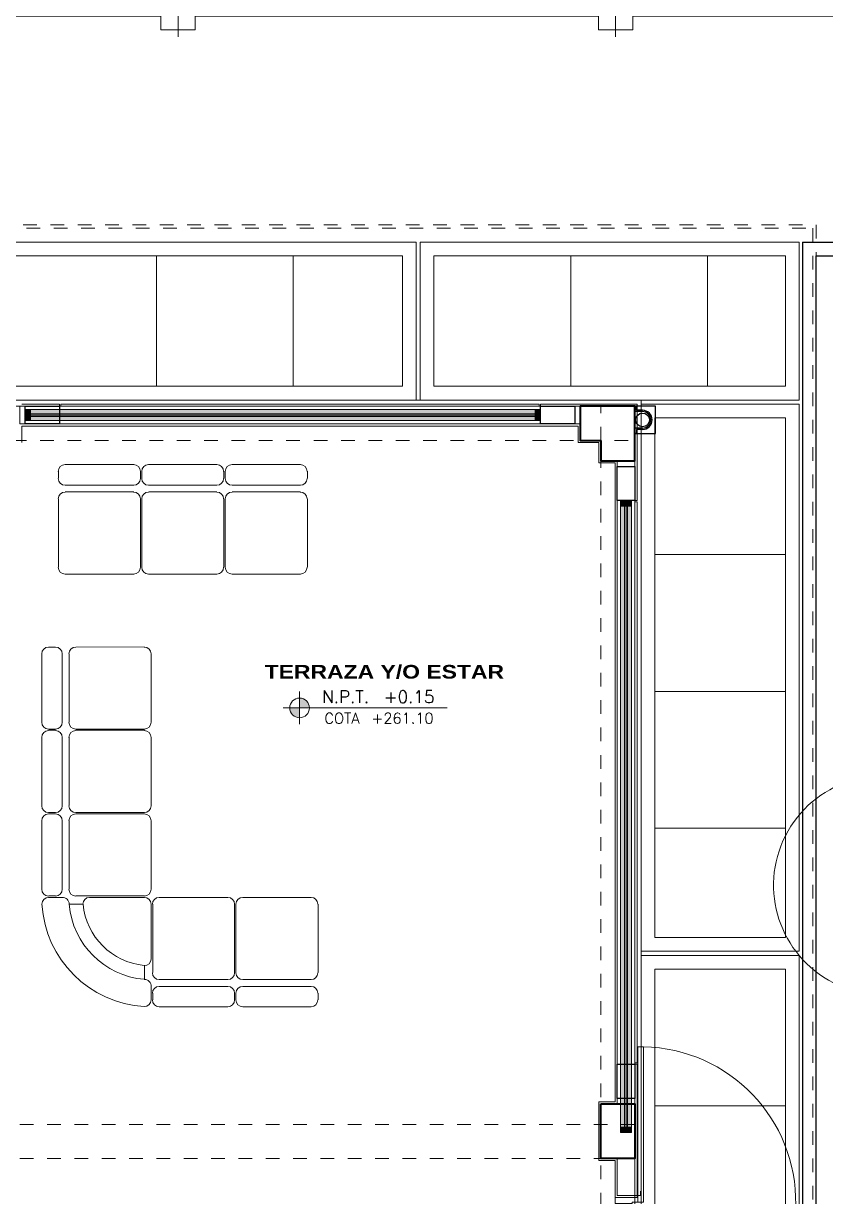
# Model space of a CAD drawing. Header units: metres. Extents: x 349703 to 349913, y 9282546 to 9282694.
# Drawn here: x 349739.21 to 349745.07, y 9282668.76 to 9282677.34 of the extents above; entities that cross this region are included whole.
import ezdxf
from ezdxf.enums import TextEntityAlignment as Align

# ---------------------------------------------------------------- set-up
doc = ezdxf.new("R2010")
doc.units = ezdxf.units.M
doc.header["$LTSCALE"] = 0.25
doc.linetypes.add('B. SUM 2$0$HIDDEN', pattern=[0.375, 0.25, -0.125])
doc.linetypes.add('DASHDOT', pattern=[3.556, 2.54, -0.508, 0, -0.508])
for name, color, linetype, lineweight in [('0_VANOS', 30, 'Continuous', 9), ('ARQ-FONDO', 253, 'CONTINUOUS', 9), ('CUNETAS-RED', 5, 'CONTINUOUS', 18)]:
    doc.layers.add(name, color=color, linetype=linetype, lineweight=lineweight)
doc.styles.add('MOYO2', font='arialbd.ttf', dxfattribs={"width": 1.199999999999999})
doc.styles.add('TM-DIM', font='romans.shx')

# ---------------------------------------------------------------- blocks, each defined once
blk = doc.blocks.new('COLUMNAS CENTRALES')
at = {"layer": 'ARQ-FONDO', "lineweight": 40}
for points in [[(-59529.31914830929, 35130.08250516374), (-59529.31914830929, 35129.93250516336), (-59529.06914830929, 35129.93250516336), (-59529.06914830929, 35130.33250516374), (-59529.46914830932, 35130.33250516374), (-59529.46914830932, 35130.08250516374)], [(-59529.31914830929, 35125.23250516411), (-59529.06914830929, 35125.23250516411), (-59529.06914830929, 35124.83250516374), (-59529.31914830929, 35124.83250516374)]]:
    blk.add_lwpolyline(points, close=True, dxfattribs=at)
blk = doc.blocks.new('MOBILIARIO ESTAR')
at = {"layer": 'ARQ-FONDO', "linetype": 'Continuous', "lineweight": 5}
for p, q in [((3923.475691579353, 1582.712081457452), (3922.976735965777, 1582.712081457452)), ((3924.086135443584, 1582.712081457452), (3923.585352153767, 1582.712081457452)), ((3922.925561031051, 1582.660906522726), (3922.925561031051, 1582.61155926424)), ((3923.526866514079, 1582.61155926424), (3923.526866514079, 1582.660906522726)), ((3923.536004895281, 1582.660906522726), (3923.536004895281, 1582.61155926424)), ((3924.135482702069, 1582.61155926424), (3924.135482702069, 1582.660906522726)), ((3924.14644875951, 1582.562212005755), (3924.14644875951, 1582.660906522726)), ((3922.976735965777, 1582.562212005755), (3923.475691579353, 1582.562212005755)), ((3923.585352153767, 1582.562212005755), (3924.086135443584, 1582.562212005755)), ((3922.925561031051, 1582.461689812543), (3922.925561031051, 1581.960906522726)), ((3923.475691579353, 1582.511037071029), (3922.976735965777, 1582.511037071029)), ((3923.526866514079, 1581.960906522726), (3923.526866514079, 1582.461689812543)), ((3923.536004895281, 1582.461689812543), (3923.536004895281, 1581.960906522726)), ((3924.086135443584, 1582.511037071029), (3923.585352153767, 1582.511037071029)), ((3924.135482702069, 1581.960906522726), (3924.135482702069, 1582.461689812543)), ((3924.195796017996, 1582.408687201577), (3924.195796017996, 1582.509209394789)), ((3924.14644875951, 1581.960906522726), (3924.14644875951, 1582.361167619332)), ((3924.744098890059, 1581.960906522726), (3924.643576696848, 1581.960906522726)), ((3922.976735965777, 1581.91155926424), (3923.475691579353, 1581.91155926424)), ((3923.585352153767, 1581.91155926424), (3924.086135443584, 1581.91155926424)), ((3924.14644875951, 1581.350462658496), (3924.14644875951, 1581.851245948313)), ((3924.596057114602, 1581.91155926424), (3924.195796017996, 1581.91155926424)), ((3924.195796017996, 1581.900593206799), (3924.696579307813, 1581.900593206799)), ((3924.745926566299, 1581.851245948313), (3924.745926566299, 1581.350462658496)), ((3924.895796017996, 1581.91155926424), (3924.797101501024, 1581.91155926424)), ((3924.797101501024, 1581.350462658496), (3924.797101501024, 1581.851245948313)), ((3924.84644875951, 1581.900593206799), (3924.895796017996, 1581.900593206799)), ((3924.946970952722, 1581.851245948313), (3924.946970952722, 1581.350462658496)), ((3924.14644875951, 1580.741846470506), (3924.14644875951, 1581.240802084084)), ((3924.696579307813, 1581.301115400011), (3924.195796017996, 1581.301115400011)), ((3924.195796017996, 1581.291977018809), (3924.696579307813, 1581.291977018809)), ((3924.745926566299, 1581.240802084084), (3924.745926566299, 1580.741846470506)), ((3924.797101501024, 1580.741846470506), (3924.797101501024, 1581.240802084084)), ((3924.895796017996, 1581.301115400011), (3924.84644875951, 1581.301115400011)), ((3924.84644875951, 1581.291977018809), (3924.895796017996, 1581.291977018809)), ((3924.946970952722, 1581.240802084084), (3924.946970952722, 1580.741846470506)), ((3924.696579307813, 1580.690671535781), (3924.195796017996, 1580.690671535781)), ((3924.195796017996, 1580.68153315458), (3924.696579307813, 1580.68153315458)), ((3924.895796017996, 1580.690671535781), (3924.84644875951, 1580.690671535781)), ((3924.84644875951, 1580.68153315458), (3924.895796017996, 1580.68153315458)), ((3924.14644875951, 1580.131402606277), (3924.14644875951, 1580.630358219854)), ((3924.745926566299, 1580.630358219854), (3924.745926566299, 1580.131402606277)), ((3924.797101501024, 1580.131402606277), (3924.797101501024, 1580.630358219854)), ((3924.946970952722, 1580.630358219854), (3924.946970952722, 1580.131402606277)), ((3924.696579307813, 1580.082055347791), (3924.195796017996, 1580.080227671551)), ((3924.895796017996, 1580.082055347791), (3924.84644875951, 1580.082055347791)), ((3923.055326044106, 1579.54837388565), (3923.554281657683, 1579.54837388565)), ((3923.665769908335, 1579.54837388565), (3924.164725521912, 1579.54837388565)), ((3924.274386096325, 1579.54837388565), (3924.775169386142, 1579.54837388565)), ((3923.00415110938, 1578.998243337347), (3923.00415110938, 1579.497198950924)), ((3923.605456592408, 1579.497198950924), (3923.605456592408, 1578.998243337347)), ((3923.614594973609, 1578.998243337347), (3923.614594973609, 1579.497198950924)), ((3924.215900456638, 1579.497198950924), (3924.215900456638, 1578.998243337347)), ((3924.225038837839, 1578.998243337347), (3924.225038837839, 1579.497198950924)), ((3924.824516644628, 1579.497198950924), (3924.824516644628, 1578.998243337347)), ((3923.554281657683, 1578.947068402621), (3923.055326044106, 1578.947068402621)), ((3924.164725521912, 1578.947068402621), (3923.665769908335, 1578.947068402621)), ((3924.775169386142, 1578.947068402621), (3924.274386096325, 1578.947068402621)), ((3923.00415110938, 1578.797198950924), (3923.00415110938, 1578.84837388565)), ((3923.055326044106, 1578.897721144136), (3923.554281657683, 1578.897721144136)), ((3923.605456592408, 1578.84837388565), (3923.605456592408, 1578.797198950924)), ((3923.614594973609, 1578.797198950924), (3923.614594973609, 1578.84837388565)), ((3923.665769908335, 1578.897721144136), (3924.164725521912, 1578.897721144136)), ((3924.215900456638, 1578.84837388565), (3924.215900456638, 1578.797198950924)), ((3924.225038837839, 1578.797198950924), (3924.225038837839, 1578.84837388565)), ((3924.274386096325, 1578.897721144136), (3924.775169386142, 1578.897721144136)), ((3924.824516644628, 1578.84837388565), (3924.824516644628, 1578.797198950924)), ((3923.554281657683, 1578.747851692439), (3923.055326044106, 1578.747851692439)), ((3924.164725521912, 1578.747851692439), (3923.665769908335, 1578.747851692439)), ((3924.775169386142, 1578.747851692439), (3924.274386096325, 1578.747851692439))]:
    blk.add_line(p, q, dxfattribs=at)
for points in [[(3922.977649803897, 1582.712081457452), (3922.949891367917, 1582.712081457452), (3922.927388707291, 1582.689578796825), (3922.927388707291, 1582.661820360846)], [(3923.526866514079, 1582.661820360846), (3923.526866514079, 1582.689578796825), (3923.504363853452, 1582.712081457452), (3923.476605417473, 1582.712081457452)], [(3923.586265991886, 1582.712081457452), (3923.558507555907, 1582.712081457452), (3923.53600489528, 1582.689578796825), (3923.53600489528, 1582.661820360846)], [(3924.137310378309, 1582.661820360846), (3924.137310378309, 1582.689578796825), (3924.114807717682, 1582.712081457452), (3924.087049281703, 1582.712081457452)], [(3924.196762858726, 1582.710253746351), (3924.169584161631, 1582.710282422317), (3924.147306124174, 1582.688700360938), (3924.146472408641, 1582.661534439139)], [(3924.945414014411, 1581.962347334879), (3924.920272087752, 1582.364650372199), (3924.59961396622, 1582.685339254334), (3924.197313337737, 1582.710519722384)], [(3922.927388707291, 1582.61247310236), (3922.927388707291, 1582.584714666382), (3922.949891367917, 1582.562212005755), (3922.977649803897, 1582.562212005755)], [(3923.476605417473, 1582.562212005755), (3923.504363853452, 1582.562212005755), (3923.526866514079, 1582.584714666382), (3923.526866514079, 1582.61247310236)], [(3923.53600489528, 1582.61247310236), (3923.53600489528, 1582.584714666382), (3923.558507555907, 1582.562212005755), (3923.586265991886, 1582.562212005755)], [(3924.087049281703, 1582.562212005755), (3924.114807717682, 1582.562212005755), (3924.137310378309, 1582.584714666382), (3924.137310378309, 1582.61247310236)], [(3924.146486080795, 1582.563234809974), (3924.145959507653, 1582.549578943412), (3924.151016322142, 1582.536297384526), (3924.160491654655, 1582.526449646176)], [(3924.160491654655, 1582.526449646176), (3924.169967004599, 1582.516601888652), (3924.183043827164, 1582.511037071029), (3924.196709856116, 1582.511037071029)], [(3922.977649803897, 1582.512864747269), (3922.949891367917, 1582.512864747269), (3922.927388707291, 1582.490362086642), (3922.927388707291, 1582.462603650664)], [(3923.526866514079, 1582.462603650664), (3923.526866514079, 1582.490362086642), (3923.504363853452, 1582.512864747269), (3923.476605417473, 1582.512864747269)], [(3923.586265991886, 1582.512864747269), (3923.558507555907, 1582.512864747269), (3923.53600489528, 1582.490362086642), (3923.53600489528, 1582.462603650664)], [(3924.137310378309, 1582.462603650664), (3924.137310378309, 1582.490362086642), (3924.114807717682, 1582.512864747269), (3924.087049281703, 1582.512864747269)], [(3924.745666927844, 1581.962493841665), (3924.721246411234, 1582.25459027249), (3924.48947976776, 1582.486356915965), (3924.197383336934, 1582.510777432574)], [(3924.196709856116, 1582.410514877818), (3924.17003855856, 1582.410514877818), (3924.148011606618, 1582.389681945542), (3924.146526710309, 1582.363052008255)], [(3924.644725408766, 1581.962470338946), (3924.620948661662, 1582.198996575717), (3924.433886070987, 1582.386059166393), (3924.197359834216, 1582.409835913496)], [(3922.927388707291, 1581.961820360846), (3922.927388707291, 1581.934061924867), (3922.949891367917, 1581.91155926424), (3922.977649803897, 1581.91155926424)], [(3923.476605417473, 1581.91155926424), (3923.504363853452, 1581.91155926424), (3923.526866514079, 1581.934061924867), (3923.526866514079, 1581.961820360846)], [(3923.53600489528, 1581.961820360846), (3923.53600489528, 1581.934061924867), (3923.558507555907, 1581.91155926424), (3923.586265991886, 1581.91155926424)], [(3924.087049281703, 1581.91155926424), (3924.114807717682, 1581.91155926424), (3924.137310378309, 1581.934061924867), (3924.137310378309, 1581.961820360846)], [(3924.14644875951, 1581.961820360846), (3924.14644875951, 1581.934061924867), (3924.168951420137, 1581.91155926424), (3924.196709856116, 1581.91155926424)], [(3924.597941503525, 1581.911637215039), (3924.624571440812, 1581.913122111348), (3924.645404373087, 1581.93514906329), (3924.645404373087, 1581.961820360846)], [(3924.745926566298, 1581.961820360846), (3924.745926566298, 1581.948154331895), (3924.751491383921, 1581.93507750933), (3924.761339141446, 1581.925602159386)], [(3924.761339141446, 1581.925602159386), (3924.771186879797, 1581.916126826872), (3924.784468438681, 1581.911070012384), (3924.798124305244, 1581.911596585525)], [(3924.896558780362, 1581.911587229059), (3924.923649493223, 1581.912491435318), (3924.945143276481, 1581.934714569769), (3924.945143276481, 1581.961820360846)], [(3924.196705031051, 1581.902420883039), (3924.168946595492, 1581.902418216237), (3924.146446092708, 1581.879913397767), (3924.14644875951, 1581.852154961368)], [(3924.747754242538, 1581.852164611499), (3924.747751575737, 1581.879923047059), (3924.725246757267, 1581.902423549841), (3924.697488320868, 1581.902420883039)], [(3924.847357772565, 1581.902420883039), (3924.819599337006, 1581.902418216237), (3924.797098834222, 1581.879913397767), (3924.797101501024, 1581.852154961368)], [(3924.946970952722, 1581.852164611499), (3924.946968285919, 1581.879923047059), (3924.924463467449, 1581.902423549841), (3924.896705031051, 1581.902420883039)], [(3924.14644875951, 1581.351371671551), (3924.146451426312, 1581.323613235992), (3924.168956244783, 1581.301112733209), (3924.196714681181, 1581.301115400011)], [(3924.697497970998, 1581.301115400011), (3924.725256406558, 1581.301118066813), (3924.74775690934, 1581.323622885283), (3924.747754242538, 1581.351381321682)], [(3924.797101501024, 1581.351371671551), (3924.797104167827, 1581.323613235992), (3924.819608986297, 1581.301112733209), (3924.847367422696, 1581.301115400011)], [(3924.896714681182, 1581.301115400011), (3924.924473116741, 1581.301118066813), (3924.946973619523, 1581.323622885283), (3924.946970952722, 1581.351381321682)], [(3924.196705031051, 1581.291977018809), (3924.168946595492, 1581.291974352008), (3924.146446092708, 1581.269469533537), (3924.14644875951, 1581.241711097139)], [(3924.747754242538, 1581.241720747269), (3924.747751575737, 1581.269479182829), (3924.725246757267, 1581.291979685612), (3924.697488320868, 1581.291977018809)], [(3924.847357772565, 1581.291977018809), (3924.819599337006, 1581.291974352008), (3924.797098834222, 1581.269469533537), (3924.797101501024, 1581.241711097139)], [(3924.946970952722, 1581.241720747269), (3924.946968285919, 1581.269479182829), (3924.924463467449, 1581.291979685612), (3924.896705031051, 1581.291977018809)], [(3924.14644875951, 1580.742755483561), (3924.146451426312, 1580.714997048002), (3924.168956244783, 1580.692496545219), (3924.196714681181, 1580.692499212021)], [(3924.697497970998, 1580.692499212021), (3924.725256406558, 1580.692501878823), (3924.74775690934, 1580.715006697294), (3924.747754242538, 1580.742765133692)], [(3924.797101501024, 1580.742755483561), (3924.797104167827, 1580.714997048002), (3924.819608986297, 1580.692496545219), (3924.847367422696, 1580.692499212021)], [(3924.896714681182, 1580.692499212021), (3924.924473116741, 1580.692501878823), (3924.946973619523, 1580.715006697294), (3924.946970952722, 1580.742765133692)], [(3924.196705031051, 1580.68153315458), (3924.168946595492, 1580.681530487778), (3924.146446092708, 1580.659025669307), (3924.14644875951, 1580.631267232909)], [(3924.747754242538, 1580.631276883039), (3924.747751575737, 1580.659035318599), (3924.725246757267, 1580.681535821382), (3924.697488320868, 1580.68153315458)], [(3924.847357772565, 1580.68153315458), (3924.819599337006, 1580.681530487778), (3924.797098834222, 1580.659025669307), (3924.797101501024, 1580.631267232909)], [(3924.946970952722, 1580.631276883039), (3924.946968285919, 1580.659035318599), (3924.924463467449, 1580.681535821382), (3924.896705031051, 1580.68153315458)], [(3924.14644875951, 1580.132311619331), (3924.146451426312, 1580.104553183772), (3924.168956244783, 1580.082052680989), (3924.196714681181, 1580.082055347791)], [(3924.697497970998, 1580.082055347791), (3924.725256406558, 1580.082058014593), (3924.74775690934, 1580.104562833064), (3924.747754242538, 1580.132321269462)], [(3924.797101501024, 1580.132311619331), (3924.797104167827, 1580.104553183772), (3924.819608986297, 1580.082052680989), (3924.847367422696, 1580.082055347791)], [(3924.896714681182, 1580.082055347791), (3924.924473116741, 1580.082058014593), (3924.946973619523, 1580.104562833064), (3924.946970952722, 1580.132321269462)], [(3923.05623505716, 1579.54837388565), (3923.028476621601, 1579.548371218848), (3923.005976118818, 1579.525866400377), (3923.005978785619, 1579.498107963979)], [(3923.605456592408, 1579.49811761411), (3923.605453925606, 1579.525876049669), (3923.582949107136, 1579.548376552453), (3923.555190670737, 1579.54837388565)], [(3923.66667892139, 1579.54837388565), (3923.638920485831, 1579.548371218848), (3923.616419983048, 1579.525866400377), (3923.61642264985, 1579.498107963979)], [(3924.215900456638, 1579.49811761411), (3924.215897789835, 1579.525876049669), (3924.193392971366, 1579.548376552453), (3924.165634534967, 1579.54837388565)], [(3924.275295109379, 1579.54837388565), (3924.24753667382, 1579.548371218848), (3924.225036171037, 1579.525866400377), (3924.225038837839, 1579.498107963979)], [(3924.826344320868, 1579.49811761411), (3924.826341654065, 1579.525876049669), (3924.803836835595, 1579.548376552453), (3924.776078399196, 1579.54837388565)], [(3923.005978785619, 1578.999152350402), (3923.005981452422, 1578.971393914843), (3923.028486270892, 1578.94889341206), (3923.056244707291, 1578.948896078862)], [(3923.555200320868, 1578.948896078862), (3923.582958756428, 1578.948898745664), (3923.60545925921, 1578.971403564134), (3923.605456592408, 1578.999162000533)], [(3923.61642264985, 1578.999152350402), (3923.616425316652, 1578.971393914843), (3923.638930135122, 1578.94889341206), (3923.66668857152, 1578.948896078862)], [(3924.165644185098, 1578.948896078862), (3924.193402620657, 1578.948898745664), (3924.21590312344, 1578.971403564134), (3924.215900456638, 1578.999162000533)], [(3924.225038837839, 1578.999152350402), (3924.225041504641, 1578.971393914843), (3924.247546323112, 1578.94889341206), (3924.27530475951, 1578.948896078862)], [(3924.776088049327, 1578.948896078862), (3924.803846484887, 1578.948898745664), (3924.82634698767, 1578.971403564134), (3924.826344320868, 1578.999162000533)], [(3923.05623505716, 1578.899548820376), (3923.028476621601, 1578.899546153574), (3923.005976118818, 1578.877041335103), (3923.005978785619, 1578.849282898705)], [(3923.605456592408, 1578.849292548835), (3923.605453925606, 1578.877050984395), (3923.582949107136, 1578.899551487178), (3923.555190670737, 1578.899548820376)], [(3923.66667892139, 1578.899548820376), (3923.638920485831, 1578.899546153574), (3923.616419983048, 1578.877041335103), (3923.61642264985, 1578.849282898705)], [(3924.215900456638, 1578.849292548835), (3924.215897789835, 1578.877050984395), (3924.193392971366, 1578.899551487178), (3924.165634534967, 1578.899548820376)], [(3924.275295109379, 1578.899548820376), (3924.24753667382, 1578.899546153574), (3924.225036171037, 1578.877041335103), (3924.225038837839, 1578.849282898705)], [(3924.826344320868, 1578.849292548835), (3924.826341654065, 1578.877050984395), (3924.803836835595, 1578.899551487178), (3924.776078399196, 1578.899548820376)], [(3923.005978785619, 1578.798107963979), (3923.005981452422, 1578.77034952842), (3923.028486270892, 1578.747849025637), (3923.056244707291, 1578.747851692439)], [(3923.555200320868, 1578.747851692439), (3923.582958756428, 1578.747854359241), (3923.60545925921, 1578.770359177711), (3923.605456592408, 1578.79811761411)], [(3923.61642264985, 1578.798107963979), (3923.616425316652, 1578.77034952842), (3923.638930135122, 1578.747849025637), (3923.66668857152, 1578.747851692439)], [(3924.165644185098, 1578.747851692439), (3924.193402620657, 1578.747854359241), (3924.21590312344, 1578.770359177711), (3924.215900456638, 1578.79811761411)], [(3924.225038837839, 1578.798107963979), (3924.225041504641, 1578.77034952842), (3924.247546323112, 1578.747849025637), (3924.27530475951, 1578.747851692439)], [(3924.776088049327, 1578.747851692439), (3924.803846484887, 1578.747854359241), (3924.82634698767, 1578.770359177711), (3924.826344320868, 1578.79811761411)]]:
    blk.add_open_spline(points, degree=3, dxfattribs=at)
blk = doc.blocks.new('*U911')
at = {"linetype": 'Continuous', "lineweight": 0, "true_color": 0xbebebe}
for points in [[(3037.252435991015, 1360.543106454676), (3037.212435991015, 1360.543106454676), (3037.212435991015, 1360.463106454675), (3037.252435991015, 1360.463106454675)], [(3040.982435991013, 1360.543106454676), (3040.942435991013, 1360.543106454676), (3040.942435991013, 1360.463106454675), (3040.982435991013, 1360.463106454675)]]:
    blk.add_hatch(color=9, dxfattribs=at).paths.add_polyline_path(points)
at = {"true_color": 0xffffff}
h = blk.add_hatch(color=7, dxfattribs=at)
h.dxf.hatch_style = 1
h.paths.add_polyline_path([(3040.942435991013, 1360.463106454675), (3040.942435991013, 1360.543106454676), (3037.252435991015, 1360.543106454676), (3037.252435991015, 1360.463106454675)])
at = {"layer": '0_VANOS', "linetype": 'Continuous'}
for p, q in [((3037.252435991015, 1360.513106454675), (3040.942435991013, 1360.513106454675)), ((3037.252435991015, 1360.503106454675), (3040.942435991013, 1360.503106454675)), ((3037.252435991015, 1360.493106454675), (3040.942435991013, 1360.493106454675))]:
    blk.add_line(p, q, dxfattribs=at)
for points in [[(3037.212435991015, 1360.543106454676), (3037.212435991015, 1360.463106454675), (3037.252435991015, 1360.463106454675), (3037.252435991015, 1360.543106454676)], [(3037.252435991015, 1360.543106454676), (3040.942435991013, 1360.543106454676), (3040.942435991013, 1360.463106454675), (3037.252435991015, 1360.463106454675)], [(3040.942435991013, 1360.543106454676), (3040.942435991013, 1360.463106454675), (3040.982435991013, 1360.463106454675), (3040.982435991013, 1360.543106454676)]]:
    blk.add_lwpolyline(points, close=True, dxfattribs=at)
blk = doc.blocks.new('*U912')
at = {"linetype": 'Continuous', "lineweight": 0, "true_color": 0xbebebe}
for points in [[(3037.252435991015, 1360.543106454676), (3037.212435991015, 1360.543106454676), (3037.212435991015, 1360.463106454675), (3037.252435991015, 1360.463106454675)], [(3041.832435992495, 1360.543106454676), (3041.792435992495, 1360.543106454676), (3041.792435992495, 1360.463106454675), (3041.832435992495, 1360.463106454675)]]:
    blk.add_hatch(color=9, dxfattribs=at).paths.add_polyline_path(points)
at = {"true_color": 0xffffff}
h = blk.add_hatch(color=7, dxfattribs=at)
h.dxf.hatch_style = 1
h.paths.add_polyline_path([(3041.792435992495, 1360.463106454675), (3041.792435992495, 1360.543106454676), (3037.252435991015, 1360.543106454676), (3037.252435991015, 1360.463106454675)])
at = {"layer": '0_VANOS', "linetype": 'Continuous'}
for p, q in [((3037.252435991015, 1360.513106454675), (3041.792435992495, 1360.513106454675)), ((3037.252435991015, 1360.503106454675), (3041.792435992495, 1360.503106454675)), ((3037.252435991015, 1360.493106454675), (3041.792435992495, 1360.493106454675))]:
    blk.add_line(p, q, dxfattribs=at)
for points in [[(3037.212435991015, 1360.543106454676), (3037.212435991015, 1360.463106454675), (3037.252435991015, 1360.463106454675), (3037.252435991015, 1360.543106454676)], [(3037.252435991015, 1360.543106454676), (3041.792435992495, 1360.543106454676), (3041.792435992495, 1360.463106454675), (3037.252435991015, 1360.463106454675)], [(3041.792435992495, 1360.543106454676), (3041.792435992495, 1360.463106454675), (3041.832435992495, 1360.463106454675), (3041.832435992495, 1360.543106454676)]]:
    blk.add_lwpolyline(points, close=True, dxfattribs=at)
blk = doc.blocks.new('PUERTA 01')
at = {"layer": 'ARQ-FONDO', "ltscale": 0.025}
for p, q in [((139.0941694146522, 48.97478778951813), (139.0541694125036, 48.97478778805748)), ((139.2071694175606, 49.00478778330739), (139.0541694161152, 49.00478778829733)), ((139.2071694155534, 48.96478778645655), (139.2071694159594, 49.00478778667161)), ((139.2071694168048, 48.96478778707683), (139.0941694145263, 48.9647877899722)), ((139.0161694035692, 47.93478779090105), (139.0161693896971, 46.89478779198748)), ((139.0941694007802, 47.93478779060501), (139.0161694026301, 47.93478779043584)), ((139.0541694018216, 47.93478779280235), (139.054169389045, 46.89478779443175)), ((139.2071694017318, 47.94478778861434), (139.0941694014723, 47.94478778835241)), ((139.0941694018452, 47.94478779061615), (139.0941694017115, 47.93478778898747)), ((139.2071694016385, 47.90478778855436), (139.2071694020446, 47.94478778876942)), ((139.0541693894024, 46.89478779253045), (139.0161694045832, 46.89478779104661))]:
    blk.add_line(p, q, dxfattribs=at)
at = {"layer": 'ARQ-FONDO'}
for p, q in [((139.0541694161152, 49.00478778829733), (139.0541694159387, 48.97478778768004)), ((139.0941694155312, 48.97478778787513), (139.0941694145263, 48.9647877899722)), ((139.2071693614357, 47.90478778839792), (139.0541692522424, 47.90478778701777))]:
    blk.add_line(p, q, dxfattribs=at)
blk.add_arc((139.0367774225724, 47.93475843136843), 1.040174765835035, 89.041954988177, 268.8649020784888, dxfattribs=at)
blk = doc.blocks.new('MODULO 3 A 5 AÑOS NUEVO')
at = {"layer": 'ARQ-FONDO'}
for points in [[(350764.9477917591, 9282652.336062293), (350764.9077917591, 9282652.336062293), (350764.9077917591, 9282652.206062293), (350764.9477917591, 9282652.206062293)], [(350765.197791759, 9282652.336062293), (350768.7177917591, 9282652.336062293), (350768.7177917591, 9282652.20606229), (350765.197791759, 9282652.206062293)], [(350769.0077917591, 9282652.336062293), (350768.9677917591, 9282652.336062293), (350768.9677917591, 9282652.20606229), (350769.0077917591, 9282652.20606229)], [(350769.4077917591, 9282651.896062292), (350769.4077917591, 9282651.936062291), (350769.2777917583, 9282651.936062291), (350769.2777917583, 9282651.896062292)], [(350769.2777917583, 9282651.646062292), (350769.4077917591, 9282651.646062292), (350769.4077917591, 9282647.526062291), (350769.2777917583, 9282647.526062291)], [(350769.4077917591, 9282647.236062292), (350769.4077917591, 9282647.276062291), (350769.2777917583, 9282647.276062291), (350769.2777917583, 9282647.236062292)], [(350769.2777917599, 9282646.836062293), (350769.4077917607, 9282646.836062293), (350769.4077917607, 9282646.566062288), (350769.2777917599, 9282646.566062288)]]:
    blk.add_lwpolyline(points, close=True, dxfattribs=at)
for points in [[(350764.9227917591, 9282652.351062294), (350765.197791759, 9282652.351062292), (350765.197791759, 9282652.20606229)], [(350765.2077917591, 9282652.336062293), (350765.2077917591, 9282652.351062294), (350768.7077917591, 9282652.351062294), (350768.7077917591, 9282652.336062293)], [(350768.7177917591, 9282652.20606229), (350768.7177917591, 9282652.351062292), (350768.9827917591, 9282652.351062292)], [(350768.9827917591, 9282652.351062292), (350769.4227917591, 9282652.351062294), (350769.4227917591, 9282651.911062293)], [(350765.2077917591, 9282652.19106229), (350764.9227917591, 9282652.19106229), (350764.9227917591, 9282652.07106229)], [(350768.7177917591, 9282652.19106229), (350765.2077917591, 9282652.19106229)], [(350769.2627917582, 9282651.636062292), (350769.2627917582, 9282651.921062293), (350769.1427917591, 9282651.921062293), (350769.1427917591, 9282652.071062295), (350768.9927917591, 9282652.071062295), (350768.9927917591, 9282652.19106229), (350768.7177917591, 9282652.19106229)], [(350769.4227917591, 9282651.911062293), (350769.4227917591, 9282651.646062292), (350769.2777917583, 9282651.646062292)], [(350769.2627917582, 9282647.526062291), (350769.2627917582, 9282651.636062292)], [(350769.4077917591, 9282651.636062292), (350769.4227917591, 9282651.636062292), (350769.4227917591, 9282647.53606229), (350769.4077917591, 9282647.53606229)], [(350769.2627917599, 9282646.821062293), (350769.1427917591, 9282646.821062293), (350769.1427917591, 9282647.251062293), (350769.2627917582, 9282647.251062293), (350769.2627917582, 9282647.526062291)], [(350769.2777917583, 9282647.526062291), (350769.4227917591, 9282647.526062291), (350769.4227917591, 9282647.251062293)], [(350769.4227917591, 9282647.251062293), (350769.4227917591, 9282646.836062293)], [(350769.2627917599, 9282646.836062293), (350769.4077917607, 9282646.836062293)], [(350769.4227917591, 9282646.836062293), (350769.4227917607, 9282646.836062293), (350769.4227917607, 9282646.551062288), (350769.2627917599, 9282646.551062288), (350769.2627917599, 9282646.821062293)]]:
    blk.add_lwpolyline(points, dxfattribs=at)
at = {"layer": 'ARQ-FONDO', "lineweight": 30, "flags": 128}
for points in [[(350764.9477917591, 9282652.20606229), (350764.9477917591, 9282652.336062293), (350765.197791759, 9282652.336062293), (350765.197791759, 9282652.20606229), (350764.9477917591, 9282652.20606229)], [(350768.7177917591, 9282652.20606229), (350768.7177917591, 9282652.336062293), (350768.9677917591, 9282652.336062293), (350768.9677917591, 9282652.20606229), (350768.7177917591, 9282652.20606229)], [(350769.2777917583, 9282651.896062292), (350769.4077917591, 9282651.896062292), (350769.4077917591, 9282651.646062292), (350769.2777917583, 9282651.646062292), (350769.2777917583, 9282651.896062292)], [(350769.2777917583, 9282647.526062291), (350769.4077917591, 9282647.526062291), (350769.4077917591, 9282647.276062291), (350769.2777917583, 9282647.276062291), (350769.2777917583, 9282647.526062291)]]:
    blk.add_lwpolyline(points, dxfattribs=at)
at = {"layer": 'ARQ-FONDO'}
blk.add_blockref('COLUMNAS CENTRALES', (410298.4769400683, 9247522.003557129), dxfattribs=at)
at = {"layer": 'ARQ-FONDO', "lineweight": 0}
for name, p, rotation in [('*U911', (353805.9283447695, 9284012.778372336), 180.000079299102), ('*U912', (352129.8494238404, 9279609.81550928), 90.000079299102)]:
    blk.add_blockref(name, p, dxfattribs=dict(at, rotation=rotation))
at = {"layer": 'ARQ-FONDO', "rotation": 180}
blk.add_blockref('MOBILIARIO ESTAR', (354690.0158640724, 9284230.65724037), dxfattribs=at)
at = {"layer": 'ARQ-FONDO', "xscale": 1.090878154788788, "yscale": 1.090878154788788, "zscale": 1.090878154788788, "rotation": 180}
blk.add_blockref('PUERTA 01', (350921.1208518062, 9282698.809348796), dxfattribs=at)
blk = doc.blocks.new('VERDAD88')
at = {"layer": 'ARQ-FONDO'}
for points in [[(350763.8077917592, 9282653.536062293), (350767.8077917592, 9282653.536062293), (350767.8077917592, 9282652.381062293), (350763.8077917592, 9282652.381062293), (350763.8077917592, 9282653.536062293)], [(350767.8377917593, 9282653.536062293), (350770.6077917591, 9282653.536062293), (350770.6077917591, 9282652.381062293), (350767.8377917593, 9282652.381062293), (350767.8377917593, 9282653.536062293)], [(350770.6077917591, 9282652.351062294), (350769.4527917591, 9282652.351062294), (350769.4527917591, 9282648.351062294), (350770.6077917591, 9282648.351062294), (350770.6077917591, 9282652.351062294)], [(350770.6077917591, 9282648.321062295), (350769.4527917591, 9282648.321062295), (350769.4527917591, 9282644.321062295), (350770.6077917591, 9282644.321062295), (350770.6077917591, 9282648.321062295)]]:
    blk.add_lwpolyline(points, dxfattribs=at)
at = {"layer": 'ARQ-FONDO', "flags": 128}
for points in [[(350763.9077917592, 9282653.436062293), (350767.7077917592, 9282653.436062293), (350767.7077917592, 9282652.481062295), (350763.9077917592, 9282652.481062295)], [(350767.9377917592, 9282653.436062293), (350770.5077917592, 9282653.436062293), (350770.5077917592, 9282652.481062295), (350767.9377917592, 9282652.481062295)], [(350770.5077917592, 9282652.251062294), (350769.5527917591, 9282652.251062294), (350769.5527917591, 9282648.451062296), (350770.5077917592, 9282648.451062296)], [(350770.5077917592, 9282648.221062295), (350769.5527917591, 9282648.221062295), (350769.5527917591, 9282644.421062294), (350770.5077917592, 9282644.421062294)]]:
    blk.add_lwpolyline(points, close=True, dxfattribs=at)
for points in [[(350765.9077917592, 9282652.481062295), (350765.9077917592, 9282653.436062293)], [(350766.9077917592, 9282652.481062295), (350766.9077917592, 9282653.436062293)], [(350768.9377917593, 9282652.481062295), (350768.9377917593, 9282653.436062293)], [(350769.9377917592, 9282652.481062295), (350769.9377917592, 9282653.436062293)], [(350770.5077917592, 9282651.251062294), (350769.5527917591, 9282651.251062294)], [(350770.5077917592, 9282650.251062294), (350769.5527917591, 9282650.251062294)], [(350770.5077917592, 9282649.251062294), (350769.5527917591, 9282649.251062294)], [(350770.5077917592, 9282647.221062295), (350769.5527917591, 9282647.221062295)]]:
    blk.add_lwpolyline(points, dxfattribs=at)
blk = doc.blocks.new('VIGAS')
at = {"layer": 'ARQ-FONDO', "linetype": 'B. SUM 2$0$HIDDEN', "flags": 128}
for points in [[(350745.1945211592, 9282650.614649389), (350769.7445211592, 9282650.614649389)], [(350769.4945211592, 9282639.364649389), (350769.4945211592, 9282650.614649389)], [(350769.7445211592, 9282639.364649389), (350769.7445211592, 9282650.614649389)], [(350745.1945211592, 9282650.36464939), (350769.7445211592, 9282650.36464939)], [(350745.4445211592, 9282645.36464939), (350769.7445211592, 9282645.36464939)], [(350745.4445211592, 9282645.114649389), (350769.7445211592, 9282645.114649389)]]:
    blk.add_lwpolyline(points, dxfattribs=at)
blk = doc.blocks.new('*U591')
h = blk.add_hatch(color=251)
h.paths.add_polyline_path([(0.7499999999999964, -0.1724267113142162), (0.7499999999999964, -0.2324267113142149), (0.8099999999999951, -0.2324267113142149, 0.4142135623730951)])
h.paths.add_polyline_path([(0.7499999999999964, -0.2324267113142149), (0.6899999999999978, -0.2324267113142149, 0.4142135623730951), (0.7499999999999964, -0.2924267113142136)])
at = {"color": 2}
for p, q in [((0.7499999999999964, -0.1324267113143271), (0.7499999999999964, -0.33242671131433)), ((0.6499999999999951, -0.2324267113142149), (1.649999999999995, -0.2324267113142149))]:
    blk.add_line(p, q, dxfattribs=at)
blk.add_circle((0.7499999999999964, -0.2324267113142149), 0.06, dxfattribs=at)
at = {"color": 2, "style": 'TM-DIM'}
blk.add_text('COTA', height=0.065, rotation=359.999999999987, dxfattribs=at).set_placement((1.008828267147858, -0.3281933066945122), align=Align.CENTER)
for tag, p, height in [('NIV_P', (0.8881207977617648, -0.2024267113142102), 0.075), ('VALOR_P', (1.264111800068359, -0.2024267113141711), 0.075), ('COTA_P', (1.18839069802588, -0.3281933066944234), 0.065)]:
    blk.add_attdef(tag, p, '', height=height, rotation=359.999999999987, dxfattribs=at)
blk = doc.blocks.new('NOMBRE 3 A 5 AÑOS')
at = {"layer": 'ARQ-FONDO', "xscale": 1.199999999999999, "yscale": 1.199999999999999, "zscale": 1.199999999999999}
blk.add_blockref('*U591', (350165.2987247528, 9282539.589774024), dxfattribs=at).add_auto_attribs({'NIV_P': 'N.P.T.', 'COTA_P': '+261.10', 'VALOR_P': '+0.15'})
at = {"layer": 'ARQ-FONDO', "lineweight": -2, "insert": (350166.8190740892, 9282539.521978842), "char_height": 0.1, "width": 2.666694657037406, "attachment_point": 8, "style": 'MOYO2'}
blk.add_mtext('TERRAZA Y/O ESTAR', dxfattribs=at)
blk = doc.blocks.new('hdgyt')
at = {"layer": 'ARQ-FONDO'}
for p, q in [((-37274.72309834333, -199270.5726224398), (-37274.74809834702, -199270.5726224398)), ((-37274.72309834333, -199270.5271647569), (-37274.72309834333, -199270.5726224398)), ((-37274.71309834333, -199270.5271647569), (-37274.71309834333, -199270.5826224399)), ((-37274.59309834334, -199270.5271647569), (-37274.59309834334, -199270.5826224399)), ((-37274.58309834334, -199270.5271647569), (-37274.58309834334, -199270.5726224398)), ((-37274.58309834334, -199270.5726224398), (-37274.55809834606, -199270.5726224398)), ((-37274.71309834333, -199270.5826224399), (-37274.7481001034, -199270.5826224399)), ((-37274.59309834334, -199270.5826224399), (-37274.55809834606, -199270.5826224399))]:
    blk.add_line(p, q, dxfattribs=at)
at = {"layer": 'ARQ-FONDO', "lineweight": 5}
blk.add_lwpolyline([(-37274.5530983431, -199270.4326168953), (-37274.75309834763, -199270.4326168953), (-37274.75309834763, -199270.5826168908), (-37274.5530983431, -199270.5826168908)], close=True, dxfattribs=at)
at = {"layer": 'ARQ-FONDO'}
blk.add_circle((-37274.65309834334, -199270.5271647569), 0.05, dxfattribs=at)
for centre, radius, start, end in [((-37274.65309834333, -199270.5271647569), 0.0699999999999787, 0, 180), ((-37274.65309834333, -199270.5271647569), 0.06, 0, 180), ((-37274.74809834702, -199270.5776224402), 0.0049999999999883, 90, 270), ((-37274.55809834606, -199270.5776224399), 0.0049999999999883, 270, 90)]:
    blk.add_arc(centre, radius, start, end, dxfattribs=at)
blk = doc.blocks.new('cp1-flat-2')
at = {"layer": 'ARQ-FONDO', "linetype": 'DASHDOT', "ltscale": 0.5}
for p, q in [((889467.7850450207, -9185120.998395247), (889467.7396407644, -9185120.65135281)), ((889467.9358641115, -9185120.802171897), (889467.5888216738, -9185120.847576156)), ((889464.6388263865, -9185121.410021322), (889464.5934221303, -9185121.062978882)), ((889464.7896454772, -9185121.213797973), (889464.4426030396, -9185121.259202229)), ((889461.4658669565, -9185121.825145949), (889461.4204627002, -9185121.47810351)), ((889461.616686047, -9185121.6289226), (889461.2696436096, -9185121.674326856)), ((889458.315744222, -9185122.237282805), (889458.2703399658, -9185121.890240366)), ((889458.4665633127, -9185122.041059457), (889458.119520875, -9185122.086463712))]:
    blk.add_line(p, q, dxfattribs=at)
at = {"layer": 'ARQ-FONDO'}
for points in [[(889467.9025024261, -9185120.93260195), (889467.8700708146, -9185120.684714492), (889458.1528825602, -9185121.95603366), (889458.1853141717, -9185122.203921119), (889458.4332016275, -9185122.171489509), (889458.4202289825, -9185122.072334522), (889461.3224642617, -9185121.692629278), (889461.3354369063, -9185121.791784262), (889461.5833243618, -9185121.75935265), (889461.5703517171, -9185121.660197666), (889464.4954236913, -9185121.27750465), (889464.5083963363, -9185121.376659635), (889464.7562837917, -9185121.344228024), (889464.7433111471, -9185121.24507304), (889467.6416423259, -9185120.865878576), (889467.6546149707, -9185120.965033561)], [(889467.8700708146, -9185120.684714492), (889467.622183359, -9185120.717146102), (889467.6546149707, -9185120.965033561), (889467.9025024261, -9185120.93260195)], [(889464.7238521802, -9185121.096340569), (889464.4759647247, -9185121.128772179), (889464.5083963363, -9185121.376659635), (889464.7562837917, -9185121.344228024)], [(889461.5508927502, -9185121.511465194), (889461.3030052948, -9185121.543896807), (889461.3354369063, -9185121.791784262), (889461.5833243618, -9185121.75935265)], [(889458.4007700158, -9185121.92360205), (889458.1528825602, -9185121.95603366), (889458.1853141717, -9185122.203921119), (889458.4332016275, -9185122.171489509)]]:
    blk.add_lwpolyline(points, close=True, dxfattribs=at)
blk = doc.blocks.new('CERCO PERIMETRICO')
at = {"layer": 'ARQ-FONDO', "xscale": -1, "rotation": 7.453784948315611}
blk.add_blockref('cp1-flat-2', (40458.98374842288, 18505569.8221308, 210.135819491418), dxfattribs=at)
blk = doc.blocks.new('montante')
at = {"layer": 'ARQ-FONDO', "lineweight": 30}
for p, q in [((0.045457681408152, 0.0700000009746873), (0.045457680884283, 0.0949999982549343)), ((-1.5133992e-09, 0.0700000000069849), (0.045457681408152, 0.0700000009746873)), ((-1.3096724e-09, 0.0600000000049477), (0.0554576815920882, 0.0600000011909288)), ((1.2805685e-09, -0.0599999999903957), (0.0554576841823291, -0.0599999988044147)), ((1.4842954e-09, -0.069999999992433), (0.0454576844058465, -0.0699999990247307)), ((0.0454576844058465, -0.0699999990247307), (0.0454576849297155, -0.0950000027078204))]:
    blk.add_line(p, q, dxfattribs=at)
blk.add_lwpolyline([(-0.0945478638168425, 0.0999999982159352), (-0.0945478595385794, -0.1000000063068001), (0.0554521359445062, -0.1000000030981027), (0.0554521316662431, 0.1000000014246325)], close=True, dxfattribs=at)
blk.add_circle((0, 0), 0.05, dxfattribs=at)
for centre, radius, start, end in [((0.0504576808598358, 0.0949999983640737), 0.0049999999999883, 1.2256320898e-06, 180.0000012256321), ((0, 7.276e-12), 0.0699999999999787, 90.00000122563209, 270.0000012256321), ((0, 7.276e-12), 0.06, 90.00000122563209, 270.0000012256321), ((0.0504576852254104, -0.095000002598681), 0.0049999999999883, 180.0000012256321, 1.2256320898e-06)]:
    blk.add_arc(centre, radius, start, end, dxfattribs=at)
blk = doc.blocks.new('drenaje')
at = {"layer": 'CUNETAS-RED', "lineweight": 30}
for p, q in [((26.7499999999418, 0.2002610955387354), (27.34999999991851, 0.2002610955387354)), ((26.7499999999418, 0.2002610955387354), (26.7499999999418, -13.349475402385)), ((26.84999999991851, -13.349475402385), (26.84999999991851, 0.1002610977739096)), ((26.84999999991851, 0.1002610977739096), (27.24999999994179, 0.1002610977739096))]:
    blk.add_line(p, q, dxfattribs=at)
at = {"layer": 'CUNETAS-RED'}
for p, q in [((25.52459999994608, -6.769738908857107), (25.56459999992512, -6.769738908857107)), ((25.56459999992512, -6.769738908857107), (25.56459999992512, -6.737866623327136))]:
    blk.add_line(p, q, dxfattribs=at)
at = {"layer": 'CUNETAS-RED', "lineweight": 30, "flags": 128}
blk.add_lwpolyline([(27.24999999994179, -13.44973890297115), (26.8499999998021, -13.44973890328159), (26.8499999998021, 0.1002610977739096), (27.24999999994179, 0.1002610977739096), (27.25000001045794, -13.44973890297115)], dxfattribs=at)
at = {"layer": 'CUNETAS-RED'}
blk.add_arc((27.33677363034804, -4.501788277179002), 0.7986707066812732, 333.0874869254892, 333.0874870463151, dxfattribs=at)
at = {"layer": 'CUNETAS-RED', "lineweight": 30, "rotation": 180}
blk.add_blockref('montante', (25.58005213586148, -1.099738907068967), dxfattribs=at)

msp = doc.modelspace()

# ---------------------------------------------------------------- linework, layer by layer
at = {"layer": 'ARQ-FONDO'}
for p, q in [((349743.6804709464, 9282668.76807832), (349743.7204709464, 9282668.76807832)), ((349743.7204709464, 9282668.76807832), (349743.7204709464, 9282668.799950605))]:
    msp.add_line(p, q, dxfattribs=at)
at = {"layer": 'ARQ-FONDO', "linetype": 'B. SUM 2$0$HIDDEN'}
for points in [[(349717.8054709465, 9282675.863078324), (349745.0054709464, 9282675.863078324), (349745.0054709464, 9282661.963078326), (349717.8054709465, 9282661.963078326)], [(349717.8304709465, 9282675.838078324), (349744.9804709464, 9282675.838078324), (349744.9804709464, 9282661.988078328), (349717.8304709465, 9282661.988078328)]]:
    msp.add_lwpolyline(points, close=True, dxfattribs=at)
at = {"layer": 'ARQ-FONDO'}
msp.add_lwpolyline([(349719.0854709464, 9282674.583078325), (349743.7254709465, 9282674.583078325), (349743.7254709465, 9282663.243078323), (349719.0854709464, 9282663.243078323)], close=True, dxfattribs=at)

# ---------------------------------------------------------------- block references
for name, p in [('CERCO PERIMETRICO', (-323.2943850184093, -1.67638063e-08, -210.135819491418)), ('VERDAD88', (-1025.727320812642, 22.20201603136957)), ('MODULO 3 A 5 AÑOS NUEVO', (-1025.727320812642, 22.20201603136957)), ('VIGAS', (-1026.064050212735, 23.92342893593013)), ('NOMBRE 3 A 5 AÑOS', (-424.9716866786475, 133.0216030292213))]:
    msp.add_blockref(name, p, dxfattribs=at)
at = {"layer": 'ARQ-FONDO', "xscale": -1, "rotation": 269.9993969424712}
msp.add_blockref('hdgyt', (549014.6554051763, 9319946.993784077), dxfattribs=at)
at = {"layer": 'CUNETAS-RED', "lineweight": 30}
msp.add_blockref('drenaje', (349718.1558709465, 9282675.537817229), dxfattribs=at)

doc.saveas('drawing.dxf')
